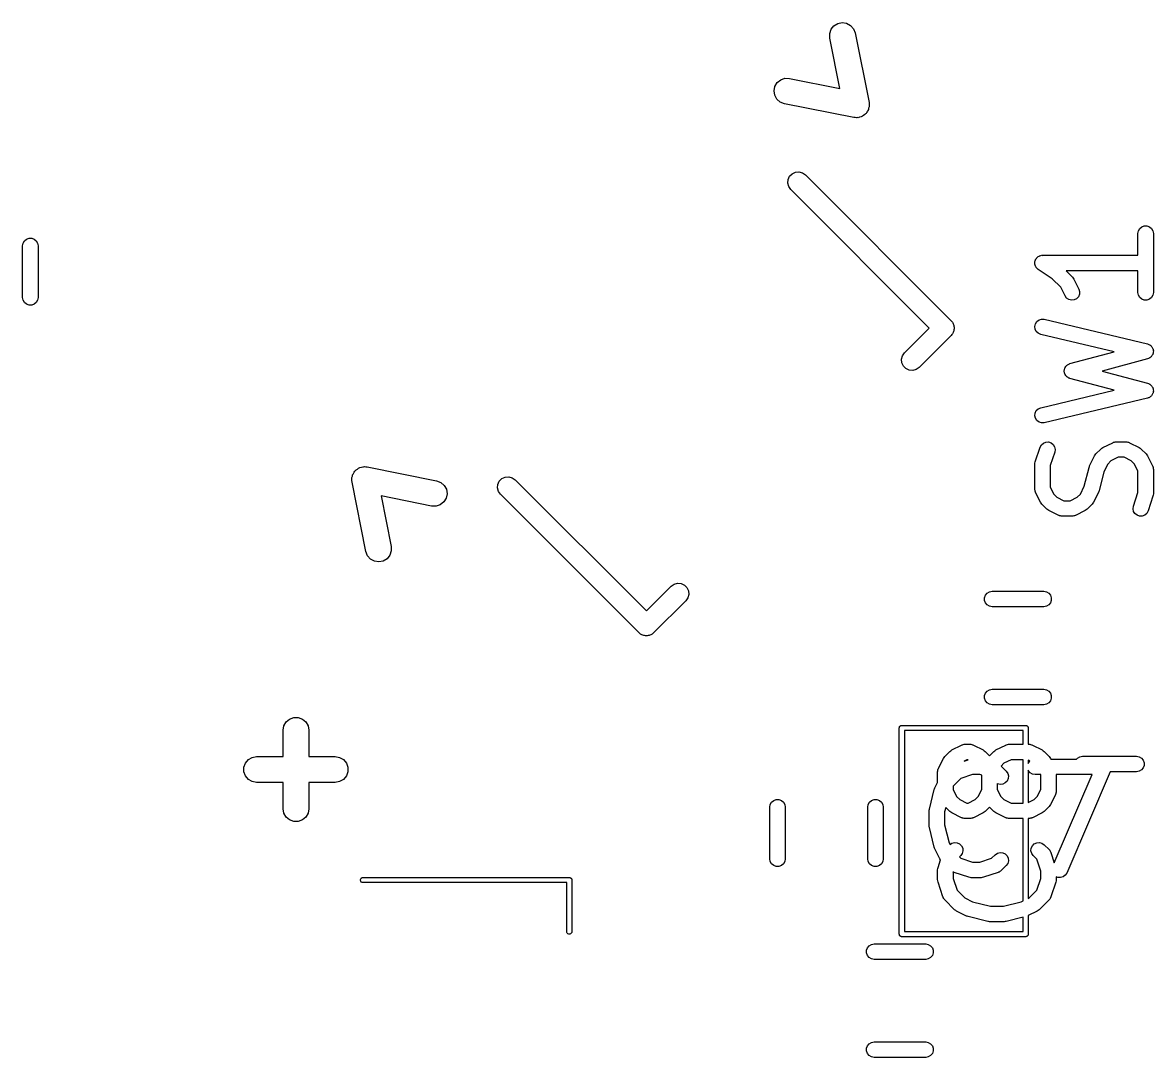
# Model space of a CAD drawing. Extents: x 74.6 to 132.8, y -113.1 to -87.3.
# Drawn here: x 87.1 to 98.06, y -100.22 to -90.19 of the extents above; entities that cross this region are included whole.
import ezdxf

# ---------------------------------------------------------------- set-up
doc = ezdxf.new("R2010")
doc.units = 0
doc.header["$MEASUREMENT"] = 0
doc.layers.add('BLACK', color=7, linetype='CONTINUOUS')

msp = doc.modelspace()

# ---------------------------------------------------------------- linework, layer by layer
at = {"layer": 'Black'}
for p, q in [((94.9392, -90.2501), (94.9664, -90.2163)), ((94.9664, -90.2163), (95.0035, -90.1937)), ((95.0035, -90.1937), (95.046, -90.1852)), ((95.046, -90.1852), (95.089, -90.1917)), ((95.089, -90.1917), (95.127, -90.2126)), ((95.127, -90.2126), (95.1557, -90.2452)), ((94.9253, -90.2913), (94.9392, -90.2501)), ((94.9263, -90.3347), (94.9253, -90.2913)), ((95.0242, -90.8242), (94.9263, -90.3347)), ((95.1557, -90.2452), (95.1715, -90.2856)), ((95.1715, -90.2856), (95.3062, -90.9591)), ((94.3937, -90.8035), (94.4163, -90.7664)), ((94.4163, -90.7664), (94.4501, -90.7392)), ((94.4501, -90.7392), (94.4913, -90.7253)), ((94.4913, -90.7253), (94.5347, -90.7263)), ((94.5347, -90.7263), (95.0242, -90.8242)), ((94.3852, -90.846), (94.3937, -90.8035)), ((94.3917, -90.889), (94.3852, -90.846)), ((94.4126, -90.927), (94.3917, -90.889)), ((94.4452, -90.9557), (94.4126, -90.927)), ((94.4856, -90.9715), (94.4452, -90.9557)), ((95.1591, -91.1062), (94.4856, -90.9715)), ((95.3062, -90.9591), (95.3065, -90.9728)), ((95.3065, -90.9728), (95.3086, -90.9864)), ((95.3086, -90.9864), (95.307, -90.9944)), ((95.307, -90.9944), (95.3072, -91.0025)), ((95.2155, -91.1027), (95.2025, -91.1072)), ((95.229, -91.1), (95.2155, -91.1027)), ((95.2359, -91.0958), (95.229, -91.1)), ((95.2436, -91.0932), (95.2359, -91.0958)), ((95.2543, -91.0846), (95.2436, -91.0932)), ((95.2661, -91.0775), (95.2543, -91.0846)), ((95.2712, -91.0712), (95.2661, -91.0775)), ((95.2775, -91.0661), (95.2712, -91.0712)), ((95.2846, -91.0543), (95.2775, -91.0661)), ((95.2932, -91.0436), (95.2846, -91.0543)), ((95.2958, -91.0359), (95.2932, -91.0436)), ((95.3, -91.029), (95.2958, -91.0359)), ((95.3027, -91.0155), (95.3, -91.029)), ((95.3072, -91.0025), (95.3027, -91.0155)), ((95.1728, -91.1065), (95.1591, -91.1062)), ((95.1864, -91.1086), (95.1728, -91.1065)), ((95.1944, -91.107), (95.1864, -91.1086)), ((95.2025, -91.1072), (95.1944, -91.107)), ((94.5363, -91.6759), (94.5609, -91.6513)), ((94.5609, -91.6513), (94.5924, -91.6366)), ((94.5924, -91.6366), (94.6269, -91.6336)), ((94.6269, -91.6336), (94.6605, -91.6426)), ((94.6605, -91.6426), (94.6889, -91.6625)), ((94.5186, -91.742), (94.5216, -91.7074)), ((94.5276, -91.7755), (94.5186, -91.742)), ((94.5216, -91.7074), (94.5363, -91.6759)), ((94.6889, -91.6625), (96.1032, -93.0767)), ((94.5475, -91.8039), (94.5276, -91.7755)), ((95.891, -93.1475), (94.5475, -91.8039)), ((97.9179, -92.205), (97.9309, -92.1825)), ((97.9309, -92.1825), (97.9509, -92.1657)), ((97.9509, -92.1657), (97.9754, -92.1568)), ((97.9754, -92.1568), (98.0014, -92.1568)), ((98.0014, -92.1568), (98.0259, -92.1657)), ((98.0259, -92.1657), (98.0458, -92.1825)), ((98.0458, -92.1825), (98.0589, -92.205)), ((87.1045, -92.3243), (87.1175, -92.3018)), ((87.1175, -92.3018), (87.1375, -92.285)), ((87.1375, -92.285), (87.162, -92.2761)), ((87.162, -92.2761), (87.188, -92.2761)), ((87.188, -92.2761), (87.2125, -92.285)), ((87.2125, -92.285), (87.2325, -92.3018)), ((87.2325, -92.3018), (87.2455, -92.3243)), ((97.9134, -92.2307), (97.9179, -92.205)), ((97.9134, -92.4414), (97.9134, -92.2307)), ((98.0589, -92.205), (98.0634, -92.2307)), ((98.0634, -92.2307), (98.0634, -92.8021)), ((87.1, -92.35), (87.1045, -92.3243)), ((87.1, -92.85), (87.1, -92.35)), ((87.2455, -92.3243), (87.25, -92.35)), ((87.25, -92.35), (87.25, -92.85)), ((96.9135, -92.5116), (96.9145, -92.5075)), ((96.9145, -92.5205), (96.9135, -92.5116)), ((96.9145, -92.5034), (96.9176, -92.4949)), ((96.9145, -92.5075), (96.9145, -92.5034)), ((96.9145, -92.5294), (96.9145, -92.5205)), ((96.9159, -92.5333), (96.9145, -92.5294)), ((96.9176, -92.4949), (96.9197, -92.4862)), ((96.9197, -92.4862), (96.922, -92.4828)), ((96.922, -92.4828), (96.9234, -92.4789)), ((96.9234, -92.4789), (96.9292, -92.472)), ((96.9292, -92.472), (96.9341, -92.4646)), ((96.9341, -92.4646), (96.9375, -92.4621)), ((96.9375, -92.4621), (96.9402, -92.4589)), ((96.9402, -92.4589), (96.9479, -92.4545)), ((96.9479, -92.4545), (96.9551, -92.4491)), ((96.9551, -92.4491), (96.9591, -92.448)), ((96.9591, -92.448), (96.9627, -92.4459)), ((96.9627, -92.4459), (96.9715, -92.4443)), ((96.9715, -92.4443), (96.9801, -92.4418)), ((96.9801, -92.4418), (96.9843, -92.4421)), ((96.9843, -92.4421), (96.9884, -92.4414)), ((96.9884, -92.4414), (97.9134, -92.4414)), ((96.9164, -92.5374), (96.9159, -92.5333)), ((96.9204, -92.5455), (96.9164, -92.5374)), ((96.9234, -92.5539), (96.9204, -92.5455)), ((96.9261, -92.5571), (96.9234, -92.5539)), ((96.9279, -92.5608), (96.9261, -92.5571)), ((96.9344, -92.567), (96.9279, -92.5608)), ((96.9402, -92.5738), (96.9344, -92.567)), ((96.9438, -92.5759), (96.9402, -92.5738)), ((96.9468, -92.5788), (96.9438, -92.5759)), ((97.0835, -92.6699), (96.9468, -92.5788)), ((97.9134, -92.5914), (97.2171, -92.5914)), ((97.2171, -92.5914), (97.2795, -92.6538)), ((97.9134, -92.8021), (97.9134, -92.5914)), ((97.1648, -92.7513), (97.0835, -92.6699)), ((97.2795, -92.6538), (97.2864, -92.6637)), ((97.2864, -92.6637), (97.2936, -92.6733)), ((97.2936, -92.6733), (97.3412, -92.7686)), ((87.1045, -92.8757), (87.1, -92.85)), ((87.25, -92.85), (87.2455, -92.8757)), ((97.207, -92.8356), (97.1648, -92.7513)), ((97.2225, -92.8566), (97.207, -92.8356)), ((97.2443, -92.8709), (97.2225, -92.8566)), ((97.3367, -92.8434), (97.3188, -92.8623)), ((97.347, -92.8195), (97.3367, -92.8434)), ((97.3412, -92.7686), (97.3486, -92.7935)), ((97.3486, -92.7935), (97.347, -92.8195)), ((97.9179, -92.8277), (97.9134, -92.8021)), ((97.9309, -92.8503), (97.9179, -92.8277)), ((97.9509, -92.867), (97.9309, -92.8503)), ((98.0458, -92.8503), (98.0259, -92.867)), ((98.0589, -92.8277), (98.0458, -92.8503)), ((98.0634, -92.8021), (98.0589, -92.8277)), ((87.1175, -92.8982), (87.1045, -92.8757)), ((87.1375, -92.915), (87.1175, -92.8982)), ((87.162, -92.9239), (87.1375, -92.915)), ((87.188, -92.9239), (87.162, -92.9239)), ((87.2125, -92.915), (87.188, -92.9239)), ((87.2325, -92.8982), (87.2125, -92.915)), ((87.2455, -92.8757), (87.2325, -92.8982)), ((97.2696, -92.877), (97.2443, -92.8709)), ((97.2955, -92.874), (97.2696, -92.877)), ((97.3188, -92.8623), (97.2955, -92.874)), ((97.9754, -92.876), (97.9509, -92.867)), ((98.0014, -92.876), (97.9754, -92.876)), ((98.0259, -92.867), (98.0014, -92.876)), ((96.1032, -93.0767), (96.1082, -93.0839)), ((96.9339, -93.0839), (96.9548, -93.0684)), ((96.9548, -93.0684), (96.9797, -93.0609)), ((96.9797, -93.0609), (97.0058, -93.0625)), ((97.0058, -93.0625), (98.0058, -93.3006)), ((95.6506, -93.3879), (95.891, -93.1475)), ((96.1082, -93.0839), (96.1144, -93.0901)), ((96.1144, -93.0901), (96.1181, -93.098)), ((96.1181, -93.098), (96.1231, -93.1052)), ((96.1231, -93.1052), (96.1253, -93.1136)), ((96.1253, -93.1813), (96.1231, -93.1897)), ((96.1253, -93.1136), (96.129, -93.1216)), ((96.129, -93.1733), (96.1253, -93.1813)), ((96.129, -93.1216), (96.1298, -93.1303)), ((96.1298, -93.1646), (96.129, -93.1733)), ((96.1298, -93.1303), (96.1321, -93.1387)), ((96.1321, -93.1562), (96.1298, -93.1646)), ((96.1321, -93.1387), (96.1313, -93.1475)), ((96.1313, -93.1475), (96.1321, -93.1562)), ((96.9135, -93.131), (96.9195, -93.1056)), ((96.9165, -93.1569), (96.9135, -93.131)), ((96.9282, -93.1802), (96.9165, -93.1569)), ((96.9195, -93.1056), (96.9339, -93.0839)), ((96.9471, -93.198), (96.9282, -93.1802)), ((96.1032, -93.2182), (95.792, -93.5293)), ((96.1082, -93.211), (96.1032, -93.2182)), ((96.1144, -93.2048), (96.1082, -93.211)), ((96.1181, -93.1969), (96.1144, -93.2048)), ((96.1231, -93.1897), (96.1181, -93.1969)), ((96.971, -93.2084), (96.9471, -93.198)), ((97.6819, -93.3776), (96.971, -93.2084)), ((95.6307, -93.4163), (95.6506, -93.3879)), ((97.2548, -93.4915), (97.6819, -93.3776)), ((98.0058, -93.3006), (98.0128, -93.3036)), ((98.0128, -93.3036), (98.0202, -93.3056)), ((98.0202, -93.3056), (98.0246, -93.3087)), ((98.0246, -93.3087), (98.0297, -93.3109)), ((98.0297, -93.3109), (98.0352, -93.3162)), ((98.0352, -93.3162), (98.0415, -93.3206)), ((98.0415, -93.3206), (98.0446, -93.325)), ((98.0446, -93.325), (98.0486, -93.3288)), ((98.0486, -93.3288), (98.052, -93.3356)), ((98.052, -93.3356), (98.0564, -93.3419)), ((98.0572, -93.4033), (98.053, -93.4097)), ((98.0564, -93.3419), (98.0578, -93.3472)), ((98.0585, -93.398), (98.0572, -93.4033)), ((98.0578, -93.3472), (98.0603, -93.3521)), ((98.0608, -93.393), (98.0585, -93.398)), ((98.0603, -93.3521), (98.0611, -93.3597)), ((98.0615, -93.3854), (98.0608, -93.393)), ((98.0611, -93.3597), (98.0631, -93.3671)), ((98.0632, -93.378), (98.0615, -93.3854)), ((98.0631, -93.3671), (98.0626, -93.3725)), ((98.0626, -93.3725), (98.0632, -93.378)), ((95.6217, -93.4499), (95.6307, -93.4163)), ((95.6247, -93.4845), (95.6217, -93.4499)), ((95.6394, -93.5159), (95.6247, -93.4845)), ((95.664, -93.5405), (95.6394, -93.5159)), ((97.2127, -93.5209), (97.2173, -93.5163)), ((97.2173, -93.5163), (97.221, -93.511)), ((97.221, -93.511), (97.2264, -93.5072)), ((97.2264, -93.5072), (97.2311, -93.5025)), ((97.2311, -93.5025), (97.237, -93.4998)), ((97.237, -93.4998), (97.2423, -93.4961)), ((97.2423, -93.4961), (97.2487, -93.4943)), ((97.2487, -93.4943), (97.2548, -93.4915)), ((98.0077, -93.446), (97.5652, -93.564)), ((98.0146, -93.4428), (98.0077, -93.446)), ((98.022, -93.4406), (98.0146, -93.4428)), ((98.0264, -93.4373), (98.022, -93.4406)), ((98.0313, -93.435), (98.0264, -93.4373)), ((98.0367, -93.4296), (98.0313, -93.435)), ((98.0429, -93.425), (98.0367, -93.4296)), ((98.0459, -93.4205), (98.0429, -93.425)), ((98.0498, -93.4166), (98.0459, -93.4205)), ((98.053, -93.4097), (98.0498, -93.4166)), ((95.6954, -93.5552), (95.664, -93.5405)), ((95.73, -93.5582), (95.6954, -93.5552)), ((95.7636, -93.5492), (95.73, -93.5582)), ((95.792, -93.5293), (95.7636, -93.5492)), ((97.1994, -93.5576), (97.2011, -93.5511)), ((97.1999, -93.564), (97.1994, -93.5576)), ((97.1994, -93.5704), (97.1999, -93.564)), ((97.2011, -93.5769), (97.1994, -93.5704)), ((97.2011, -93.5511), (97.2017, -93.5445)), ((97.2017, -93.5835), (97.2011, -93.5769)), ((97.2017, -93.5445), (97.2044, -93.5386)), ((97.2044, -93.5894), (97.2017, -93.5835)), ((97.2044, -93.5386), (97.2061, -93.5324)), ((97.2061, -93.5956), (97.2044, -93.5894)), ((97.2061, -93.5324), (97.2099, -93.5269)), ((97.2099, -93.6011), (97.2061, -93.5956)), ((97.2099, -93.5269), (97.2127, -93.5209)), ((97.2127, -93.6071), (97.2099, -93.6011)), ((97.2173, -93.6117), (97.2127, -93.6071)), ((97.221, -93.617), (97.2173, -93.6117)), ((97.2264, -93.6208), (97.221, -93.617)), ((97.2311, -93.6255), (97.2264, -93.6208)), ((97.237, -93.6282), (97.2311, -93.6255)), ((97.5652, -93.564), (98.0077, -93.682)), ((97.2423, -93.6319), (97.237, -93.6282)), ((97.2487, -93.6337), (97.2423, -93.6319)), ((97.2548, -93.6365), (97.2487, -93.6337)), ((97.6819, -93.7504), (97.2548, -93.6365)), ((98.0077, -93.682), (98.0146, -93.6852)), ((98.0146, -93.6852), (98.022, -93.6874)), ((98.022, -93.6874), (98.0264, -93.6907)), ((98.0264, -93.6907), (98.0313, -93.693)), ((98.0313, -93.693), (98.0367, -93.6984)), ((98.0367, -93.6984), (98.0429, -93.703)), ((98.0429, -93.703), (98.0459, -93.7075)), ((98.0459, -93.7075), (98.0498, -93.7114)), ((98.0498, -93.7114), (98.053, -93.7183)), ((98.053, -93.7183), (98.0572, -93.7247)), ((98.0572, -93.7247), (98.0585, -93.73)), ((98.0585, -93.73), (98.0608, -93.735)), ((98.0608, -93.735), (98.0615, -93.7426)), ((96.971, -93.9196), (97.6819, -93.7504)), ((98.0058, -93.8274), (97.0058, -94.0655)), ((98.0128, -93.8244), (98.0058, -93.8274)), ((98.0202, -93.8224), (98.0128, -93.8244)), ((98.0246, -93.8193), (98.0202, -93.8224)), ((98.0297, -93.8171), (98.0246, -93.8193)), ((98.0352, -93.8118), (98.0297, -93.8171)), ((98.0415, -93.8074), (98.0352, -93.8118)), ((98.0446, -93.803), (98.0415, -93.8074)), ((98.0486, -93.7992), (98.0446, -93.803)), ((98.052, -93.7924), (98.0486, -93.7992)), ((98.0564, -93.7861), (98.052, -93.7924)), ((98.0578, -93.7808), (98.0564, -93.7861)), ((98.0603, -93.7759), (98.0578, -93.7808)), ((98.0611, -93.7683), (98.0603, -93.7759)), ((98.0631, -93.7609), (98.0611, -93.7683)), ((98.0615, -93.7426), (98.0632, -93.75)), ((98.0632, -93.75), (98.0626, -93.7555)), ((98.0626, -93.7555), (98.0631, -93.7609)), ((96.9165, -93.9711), (96.9282, -93.9478)), ((96.9282, -93.9478), (96.9471, -93.93)), ((96.9471, -93.93), (96.971, -93.9196)), ((96.9135, -93.997), (96.9165, -93.9711)), ((96.9195, -94.0223), (96.9135, -93.997)), ((96.9339, -94.0441), (96.9195, -94.0223)), ((96.9548, -94.0596), (96.9339, -94.0441)), ((96.9797, -94.0671), (96.9548, -94.0596)), ((97.0058, -94.0655), (96.9797, -94.0671)), ((96.9648, -94.3022), (96.9773, -94.2793)), ((96.9773, -94.2793), (96.9967, -94.262)), ((96.9967, -94.262), (97.021, -94.2524)), ((97.021, -94.2524), (97.047, -94.2517)), ((97.047, -94.2517), (97.0717, -94.26)), ((97.0717, -94.26), (97.0921, -94.2761)), ((97.0921, -94.2761), (97.1058, -94.2983)), ((97.5739, -94.3064), (97.6691, -94.2588)), ((97.6691, -94.2588), (97.6733, -94.2576)), ((97.6733, -94.2576), (97.677, -94.2554)), ((97.677, -94.2554), (97.6857, -94.2539)), ((97.6857, -94.2539), (97.6941, -94.2514)), ((97.6941, -94.2514), (97.6984, -94.2517)), ((97.6984, -94.2517), (97.7027, -94.2509)), ((97.7027, -94.2509), (97.7979, -94.2509)), ((97.7979, -94.2509), (97.8022, -94.2517)), ((97.8022, -94.2517), (97.8065, -94.2514)), ((97.8065, -94.2514), (97.8149, -94.2539)), ((97.8149, -94.2539), (97.8236, -94.2554)), ((97.8236, -94.2554), (97.8273, -94.2576)), ((97.8273, -94.2576), (97.8314, -94.2588)), ((97.8314, -94.2588), (97.9267, -94.3064)), ((96.9172, -94.445), (96.9648, -94.3022)), ((97.1072, -94.3496), (97.0634, -94.4809)), ((97.1058, -94.2983), (97.111, -94.3239)), ((97.111, -94.3239), (97.1072, -94.3496)), ((97.4451, -94.4828), (97.4927, -94.3876)), ((97.4927, -94.3876), (97.4999, -94.3779)), ((97.4999, -94.3779), (97.5068, -94.3681)), ((97.5068, -94.3681), (97.5544, -94.3205)), ((97.5544, -94.3205), (97.5642, -94.3136)), ((97.5642, -94.3136), (97.5739, -94.3064)), ((97.9267, -94.3064), (97.9363, -94.3136)), ((97.9363, -94.3136), (97.9462, -94.3205)), ((97.9462, -94.3205), (97.9938, -94.3681)), ((97.9938, -94.3681), (98.0007, -94.3779)), ((98.0007, -94.3779), (98.0078, -94.3876)), ((98.0078, -94.3876), (98.0555, -94.4828)), ((90.3564, -94.5068), (90.3641, -94.5042)), ((90.3641, -94.5042), (90.371, -94.5)), ((90.371, -94.5), (90.3845, -94.4973)), ((90.3845, -94.4973), (90.3975, -94.4928)), ((90.3975, -94.4928), (90.4056, -94.493)), ((90.4056, -94.493), (90.4136, -94.4914)), ((90.4136, -94.4914), (90.4272, -94.4935)), ((90.4272, -94.4935), (90.4409, -94.4938)), ((90.4409, -94.4938), (91.1144, -94.6285)), ((96.9134, -94.4688), (96.9155, -94.4569)), ((96.9134, -94.7069), (96.9134, -94.4688)), ((96.9155, -94.4569), (96.9172, -94.445)), ((97.0634, -94.4809), (97.0634, -94.6892)), ((97.3938, -94.6807), (97.4394, -94.4982)), ((97.4394, -94.4982), (97.4428, -94.4907)), ((97.4428, -94.4907), (97.4451, -94.4828)), ((97.6214, -94.4656), (97.583, -94.5426)), ((97.6519, -94.4352), (97.6214, -94.4656)), ((97.7204, -94.4009), (97.6519, -94.4352)), ((97.7802, -94.4009), (97.7204, -94.4009)), ((97.8487, -94.4352), (97.7802, -94.4009)), ((97.8791, -94.4656), (97.8487, -94.4352)), ((97.9134, -94.5341), (97.8791, -94.4656)), ((98.0555, -94.4828), (98.0567, -94.487)), ((98.0567, -94.487), (98.0589, -94.4907)), ((98.0589, -94.4907), (98.0604, -94.4994)), ((98.0604, -94.4994), (98.0629, -94.5078)), ((90.2914, -94.6136), (90.293, -94.6056)), ((90.2935, -94.6272), (90.2914, -94.6136)), ((90.2928, -94.5975), (90.2973, -94.5845)), ((90.293, -94.6056), (90.2928, -94.5975)), ((90.2973, -94.5845), (90.3, -94.571)), ((90.3, -94.571), (90.3042, -94.5641)), ((90.3042, -94.5641), (90.3068, -94.5564)), ((90.3068, -94.5564), (90.3154, -94.5457)), ((90.3154, -94.5457), (90.3225, -94.5339)), ((90.3225, -94.5339), (90.3288, -94.5288)), ((90.3288, -94.5288), (90.3339, -94.5225)), ((90.3339, -94.5225), (90.3457, -94.5154)), ((90.3457, -94.5154), (90.3564, -94.5068)), ((91.722, -94.6316), (91.7466, -94.607)), ((91.7466, -94.607), (91.7781, -94.5924)), ((91.7781, -94.5924), (91.8127, -94.5893)), ((91.8127, -94.5893), (91.8462, -94.5983)), ((91.8462, -94.5983), (91.8747, -94.6182)), ((97.583, -94.5426), (97.5373, -94.725)), ((97.9134, -94.7423), (97.9134, -94.5341)), ((98.0629, -94.5078), (98.0626, -94.5121)), ((98.0626, -94.5121), (98.0634, -94.5164)), ((98.0634, -94.5164), (98.0634, -94.7545)), ((90.2938, -94.6409), (90.2935, -94.6272)), ((90.4285, -95.3144), (90.2938, -94.6409)), ((91.1144, -94.6285), (91.1548, -94.6443)), ((91.1548, -94.6443), (91.1874, -94.673)), ((91.1874, -94.673), (91.2083, -94.711)), ((91.2083, -94.711), (91.2148, -94.754)), ((91.7043, -94.6977), (91.7074, -94.6631)), ((91.7133, -94.7312), (91.7043, -94.6977)), ((91.7074, -94.6631), (91.722, -94.6316)), ((91.8747, -94.6182), (93.1475, -95.891)), ((96.9141, -94.7111), (96.9134, -94.7069)), ((96.9139, -94.7154), (96.9141, -94.7111)), ((96.9164, -94.7239), (96.9139, -94.7154)), ((97.0634, -94.6892), (97.0976, -94.7577)), ((97.3553, -94.7577), (97.3938, -94.6807)), ((91.0653, -94.8737), (90.5758, -94.7758)), ((90.5758, -94.7758), (90.6737, -95.2653)), ((91.2063, -94.7965), (91.1837, -94.8336)), ((91.2148, -94.754), (91.2063, -94.7965)), ((91.7332, -94.7597), (91.7133, -94.7312)), ((93.0767, -96.1032), (91.7332, -94.7597)), ((96.9179, -94.7325), (96.9164, -94.7239)), ((96.9201, -94.7363), (96.9179, -94.7325)), ((96.9213, -94.7404), (96.9201, -94.7363)), ((96.9689, -94.8356), (96.9213, -94.7404)), ((97.0976, -94.7577), (97.128, -94.7881)), ((97.128, -94.7881), (97.1966, -94.8223)), ((97.1966, -94.8223), (97.2564, -94.8223)), ((97.2564, -94.8223), (97.3249, -94.7881)), ((97.3249, -94.7881), (97.3553, -94.7577)), ((97.5317, -94.7404), (97.484, -94.8356)), ((97.534, -94.7325), (97.5317, -94.7404)), ((97.5373, -94.725), (97.534, -94.7325)), ((97.8696, -94.8736), (97.9134, -94.7423)), ((98.0595, -94.7782), (98.0119, -94.921)), ((98.0613, -94.7663), (98.0595, -94.7782)), ((98.0634, -94.7545), (98.0613, -94.7663)), ((91.1087, -94.8747), (91.0653, -94.8737)), ((91.1499, -94.8608), (91.1087, -94.8747)), ((91.1837, -94.8336), (91.1499, -94.8608)), ((96.9761, -94.8453), (96.9689, -94.8356)), ((96.983, -94.8551), (96.9761, -94.8453)), ((97.0306, -94.9027), (96.983, -94.8551)), ((97.0404, -94.9096), (97.0306, -94.9027)), ((97.0501, -94.9168), (97.0404, -94.9096)), ((97.1453, -94.9644), (97.0501, -94.9168)), ((97.4029, -94.9168), (97.3076, -94.9644)), ((97.4125, -94.9096), (97.4029, -94.9168)), ((97.4224, -94.9027), (97.4125, -94.9096)), ((97.47, -94.8551), (97.4224, -94.9027)), ((97.4769, -94.8453), (97.47, -94.8551)), ((97.484, -94.8356), (97.4769, -94.8453)), ((97.8658, -94.8994), (97.8696, -94.8736)), ((97.871, -94.9249), (97.8658, -94.8994)), ((97.8846, -94.9471), (97.871, -94.9249)), ((98.0119, -94.921), (97.9995, -94.944)), ((97.1495, -94.9656), (97.1453, -94.9644)), ((97.1532, -94.9678), (97.1495, -94.9656)), ((97.1619, -94.9693), (97.1532, -94.9678)), ((97.1703, -94.9718), (97.1619, -94.9693)), ((97.1746, -94.9716), (97.1703, -94.9718)), ((97.1789, -94.9723), (97.1746, -94.9716)), ((97.2741, -94.9723), (97.1789, -94.9723)), ((97.2784, -94.9716), (97.2741, -94.9723)), ((97.2827, -94.9718), (97.2784, -94.9716)), ((97.2911, -94.9693), (97.2827, -94.9718)), ((97.2997, -94.9678), (97.2911, -94.9693)), ((97.3035, -94.9656), (97.2997, -94.9678)), ((97.3076, -94.9644), (97.3035, -94.9656)), ((97.905, -94.9633), (97.8846, -94.9471)), ((97.9298, -94.9715), (97.905, -94.9633)), ((97.9558, -94.9708), (97.9298, -94.9715)), ((97.98, -94.9612), (97.9558, -94.9708)), ((97.9995, -94.944), (97.98, -94.9612)), ((90.6737, -95.2653), (90.6747, -95.3087)), ((90.4443, -95.3548), (90.4285, -95.3144)), ((90.473, -95.3874), (90.4443, -95.3548)), ((90.6608, -95.3499), (90.6336, -95.3837)), ((90.6747, -95.3087), (90.6608, -95.3499)), ((90.511, -95.4083), (90.473, -95.3874)), ((90.554, -95.4148), (90.511, -95.4083)), ((90.5965, -95.4063), (90.554, -95.4148)), ((90.6336, -95.3837), (90.5965, -95.4063)), ((93.1475, -95.891), (93.3879, -95.6506)), ((93.3879, -95.6506), (93.4163, -95.6307)), ((93.4163, -95.6307), (93.4499, -95.6217)), ((93.4499, -95.6217), (93.4845, -95.6247)), ((93.4845, -95.6247), (93.5159, -95.6394)), ((93.5159, -95.6394), (93.5405, -95.664)), ((93.5405, -95.664), (93.5552, -95.6954)), ((93.5552, -95.6954), (93.5582, -95.73)), ((96.4518, -95.7175), (96.4743, -95.7045)), ((96.4743, -95.7045), (96.5, -95.7)), ((96.5, -95.7), (97, -95.7)), ((97, -95.7), (97.0257, -95.7045)), ((97.0257, -95.7045), (97.0482, -95.7175)), ((93.5293, -95.792), (93.2182, -96.1032)), ((93.5492, -95.7636), (93.5293, -95.792)), ((93.5582, -95.73), (93.5492, -95.7636)), ((96.4261, -95.762), (96.435, -95.7375)), ((96.4261, -95.788), (96.4261, -95.762)), ((96.435, -95.8125), (96.4261, -95.788)), ((96.435, -95.7375), (96.4518, -95.7175)), ((96.4518, -95.8325), (96.435, -95.8125)), ((97.0482, -95.7175), (97.065, -95.7375)), ((97.065, -95.8125), (97.0482, -95.8325)), ((97.065, -95.7375), (97.0739, -95.762)), ((97.0739, -95.788), (97.065, -95.8125)), ((97.0739, -95.762), (97.0739, -95.788)), ((96.4743, -95.8455), (96.4518, -95.8325)), ((96.5, -95.85), (96.4743, -95.8455)), ((97, -95.85), (96.5, -95.85)), ((97.0257, -95.8455), (97, -95.85)), ((97.0482, -95.8325), (97.0257, -95.8455)), ((93.0839, -96.1082), (93.0767, -96.1032)), ((93.0901, -96.1144), (93.0839, -96.1082)), ((93.098, -96.1181), (93.0901, -96.1144)), ((93.1052, -96.1231), (93.098, -96.1181)), ((93.1136, -96.1253), (93.1052, -96.1231)), ((93.1216, -96.129), (93.1136, -96.1253)), ((93.1303, -96.1298), (93.1216, -96.129)), ((93.1387, -96.1321), (93.1303, -96.1298)), ((93.1475, -96.1313), (93.1387, -96.1321)), ((93.1562, -96.1321), (93.1475, -96.1313)), ((93.1646, -96.1298), (93.1562, -96.1321)), ((93.1733, -96.129), (93.1646, -96.1298)), ((93.1813, -96.1253), (93.1733, -96.129)), ((93.1897, -96.1231), (93.1813, -96.1253)), ((93.1969, -96.1181), (93.1897, -96.1231)), ((93.2048, -96.1144), (93.1969, -96.1181)), ((93.211, -96.1082), (93.2048, -96.1144)), ((93.2182, -96.1032), (93.211, -96.1082)), ((96.4261, -96.712), (96.435, -96.6875)), ((96.435, -96.6875), (96.4518, -96.6675)), ((96.4518, -96.6675), (96.4743, -96.6545)), ((96.4743, -96.6545), (96.5, -96.65)), ((96.5, -96.65), (97, -96.65)), ((97, -96.65), (97.0257, -96.6545)), ((97.0257, -96.6545), (97.0482, -96.6675)), ((97.0482, -96.6675), (97.065, -96.6875)), ((97.065, -96.6875), (97.0739, -96.712)), ((96.4261, -96.738), (96.4261, -96.712)), ((96.435, -96.7625), (96.4261, -96.738)), ((96.4518, -96.7825), (96.435, -96.7625)), ((96.4743, -96.7955), (96.4518, -96.7825)), ((96.5, -96.8), (96.4743, -96.7955)), ((97, -96.8), (96.5, -96.8)), ((97.0257, -96.7955), (97, -96.8)), ((97.0482, -96.7825), (97.0257, -96.7955)), ((97.065, -96.7625), (97.0482, -96.7825)), ((97.0739, -96.738), (97.065, -96.7625)), ((97.0739, -96.712), (97.0739, -96.738)), ((89.625, -97.0476), (89.6325, -97.0049)), ((89.6325, -97.0049), (89.6542, -96.9673)), ((89.6542, -96.9673), (89.6875, -96.9394)), ((89.6875, -96.9394), (89.7283, -96.9245)), ((89.7283, -96.9245), (89.7717, -96.9245)), ((89.7717, -96.9245), (89.8125, -96.9394)), ((89.8125, -96.9394), (89.8458, -96.9673)), ((89.8458, -96.9673), (89.8675, -97.0049)), ((89.8675, -97.0049), (89.875, -97.0476)), ((95.6, -97.025), (95.6004, -97.0228)), ((95.6, -99.025), (95.6, -97.025)), ((95.6004, -97.0207), (95.6011, -97.0186)), ((95.6004, -97.0228), (95.6004, -97.0207)), ((95.6011, -97.0186), (95.6015, -97.0164)), ((95.6015, -97.0164), (95.6026, -97.0146)), ((95.6026, -97.0146), (95.6033, -97.0125)), ((95.6033, -97.0125), (95.6048, -97.0108)), ((95.6048, -97.0108), (95.6058, -97.0089)), ((95.6058, -97.0089), (95.6075, -97.0075)), ((95.6075, -97.0075), (95.6089, -97.0058)), ((95.6089, -97.0058), (95.6108, -97.0048)), ((95.6108, -97.0048), (95.6125, -97.0033)), ((95.6125, -97.0033), (95.6146, -97.0026)), ((95.6146, -97.0026), (95.6164, -97.0015)), ((95.6164, -97.0015), (95.6186, -97.0011)), ((95.6186, -97.0011), (95.6207, -97.0004)), ((95.6207, -97.0004), (95.6228, -97.0004)), ((95.6228, -97.0004), (95.625, -97)), ((95.625, -97), (96.825, -97)), ((96.825, -97), (96.8272, -97.0004)), ((96.8272, -97.0004), (96.8293, -97.0004)), ((96.8293, -97.0004), (96.8314, -97.0011)), ((96.8314, -97.0011), (96.8336, -97.0015)), ((96.8336, -97.0015), (96.8354, -97.0026)), ((96.8354, -97.0026), (96.8375, -97.0033)), ((96.8375, -97.0033), (96.8392, -97.0048)), ((96.8392, -97.0048), (96.8411, -97.0058)), ((96.8411, -97.0058), (96.8425, -97.0075)), ((96.8425, -97.0075), (96.8442, -97.0089)), ((96.8442, -97.0089), (96.8452, -97.0108)), ((96.8452, -97.0108), (96.8467, -97.0125)), ((96.8467, -97.0125), (96.8474, -97.0146)), ((96.8474, -97.0146), (96.8485, -97.0164)), ((96.8485, -97.0164), (96.8489, -97.0186)), ((96.8489, -97.0186), (96.8496, -97.0207)), ((96.8496, -97.0207), (96.8496, -97.0228)), ((96.8496, -97.0228), (96.85, -97.025)), ((96.85, -97.025), (96.85, -97.1833)), ((89.625, -97.3036), (89.625, -97.0476)), ((89.875, -97.0476), (89.875, -97.3036)), ((95.65, -97.05), (95.65, -99)), ((96.8, -97.05), (95.65, -97.05)), ((96.8, -97.1833), (96.8, -97.05)), ((96.0988, -97.246), (96.1085, -97.2388)), ((96.1085, -97.2388), (96.2037, -97.1912)), ((96.2037, -97.1912), (96.2079, -97.19)), ((96.2079, -97.19), (96.2116, -97.1878)), ((96.2116, -97.1878), (96.2203, -97.1863)), ((96.2203, -97.1863), (96.2287, -97.1838)), ((96.2287, -97.1838), (96.233, -97.184)), ((96.233, -97.184), (96.2373, -97.1833)), ((96.2373, -97.1833), (96.2849, -97.1833)), ((96.2849, -97.1833), (96.2891, -97.184)), ((96.2891, -97.184), (96.2934, -97.1838)), ((96.2934, -97.1838), (96.3019, -97.1863)), ((96.3019, -97.1863), (96.3105, -97.1878)), ((96.3105, -97.1878), (96.3143, -97.19)), ((96.3143, -97.19), (96.3184, -97.1912)), ((96.3184, -97.1912), (96.4137, -97.2388)), ((96.4137, -97.2388), (96.4233, -97.246)), ((96.5274, -97.246), (96.537, -97.2388)), ((96.537, -97.2388), (96.6323, -97.1912)), ((96.6323, -97.1912), (96.6364, -97.19)), ((96.6364, -97.19), (96.6402, -97.1878)), ((96.6402, -97.1878), (96.6488, -97.1863)), ((96.6488, -97.1863), (96.6573, -97.1838)), ((96.6573, -97.1838), (96.6616, -97.184)), ((96.6616, -97.184), (96.6658, -97.1833)), ((96.6658, -97.1833), (96.8, -97.1833)), ((96.85, -97.1833), (96.8563, -97.1833)), ((96.8563, -97.1833), (96.8606, -97.184)), ((96.8606, -97.184), (96.8649, -97.1838)), ((96.8649, -97.1838), (96.8733, -97.1863)), ((96.8733, -97.1863), (96.882, -97.1878)), ((96.882, -97.1878), (96.8857, -97.19)), ((96.8857, -97.19), (96.8898, -97.1912)), ((96.8898, -97.1912), (96.9851, -97.2388)), ((96.9851, -97.2388), (96.9947, -97.246)), ((89.2608, -97.3661), (89.2887, -97.3328)), ((89.2887, -97.3328), (89.3263, -97.3111)), ((89.3263, -97.3111), (89.369, -97.3036)), ((89.369, -97.3036), (89.625, -97.3036)), ((89.875, -97.3036), (90.131, -97.3036)), ((90.131, -97.3036), (90.1737, -97.3111)), ((90.1737, -97.3111), (90.2113, -97.3328)), ((90.2113, -97.3328), (90.2392, -97.3661)), ((95.9797, -97.4152), (96.0273, -97.32)), ((96.0273, -97.32), (96.0345, -97.3103)), ((96.0345, -97.3103), (96.0414, -97.3005)), ((96.0414, -97.3005), (96.089, -97.2529)), ((96.089, -97.2529), (96.0988, -97.246)), ((96.255, -97.3333), (96.2294, -97.3461)), ((96.2294, -97.3461), (96.2674, -97.3334)), ((96.2672, -97.3333), (96.255, -97.3333)), ((96.2674, -97.3334), (96.2672, -97.3333)), ((96.4233, -97.246), (96.4331, -97.2529)), ((96.4331, -97.2529), (96.4754, -97.2951)), ((96.4754, -97.2951), (96.5176, -97.2529)), ((96.5176, -97.2529), (96.5274, -97.246)), ((96.6835, -97.3333), (96.615, -97.3675)), ((96.8, -97.3333), (96.6835, -97.3333)), ((96.8, -97.7547), (96.8, -97.3333)), ((96.8665, -97.3472), (96.85, -97.339)), ((96.85, -97.339), (96.85, -97.3696)), ((96.8517, -97.3649), (96.8665, -97.3472)), ((96.9947, -97.246), (97.0046, -97.2529)), ((97.0046, -97.2529), (97.0522, -97.3005)), ((97.0522, -97.3005), (97.0591, -97.3103)), ((97.0591, -97.3103), (97.0662, -97.32)), ((97.0662, -97.32), (97.0699, -97.3274)), ((97.0699, -97.3274), (97.3185, -97.3274)), ((97.3185, -97.3274), (97.3268, -97.3175)), ((97.3268, -97.3175), (97.3493, -97.3045)), ((97.3493, -97.3045), (97.375, -97.3)), ((97.375, -97.3), (97.9, -97.3)), ((97.9, -97.3), (97.9257, -97.3045)), ((97.9257, -97.3045), (97.9482, -97.3175)), ((97.9482, -97.3175), (97.965, -97.3375)), ((97.965, -97.3375), (97.9739, -97.362)), ((89.2459, -97.4069), (89.2608, -97.3661)), ((89.2459, -97.4503), (89.2459, -97.4069)), ((89.2608, -97.4911), (89.2459, -97.4503)), ((90.2392, -97.3661), (90.2541, -97.4069)), ((90.2541, -97.4503), (90.2392, -97.4911)), ((90.2541, -97.4069), (90.2541, -97.4503)), ((95.9718, -97.4488), (95.9725, -97.4445)), ((95.9718, -97.553), (95.9718, -97.4488)), ((95.9723, -97.4402), (95.9748, -97.4318)), ((95.9725, -97.4445), (95.9723, -97.4402)), ((95.9748, -97.4318), (95.9763, -97.4231)), ((95.9763, -97.4231), (95.9785, -97.4194)), ((95.9785, -97.4194), (95.9797, -97.4152)), ((96.615, -97.3675), (96.5869, -97.3957)), ((96.5869, -97.3957), (96.5887, -97.397)), ((96.5887, -97.397), (96.6364, -97.4446)), ((96.6364, -97.4446), (96.6513, -97.4659)), ((96.85, -97.3696), (96.8517, -97.3649)), ((96.8517, -97.4399), (96.85, -97.4352)), ((96.85, -97.4352), (96.85, -97.749)), ((96.8685, -97.4598), (96.8517, -97.4399)), ((96.891, -97.4729), (96.8685, -97.4598)), ((97.6445, -97.45), (97.2237, -98.4319)), ((97.9, -97.45), (97.6445, -97.45)), ((97.9257, -97.4455), (97.9, -97.45)), ((97.9482, -97.4325), (97.9257, -97.4455)), ((97.965, -97.4125), (97.9482, -97.4325)), ((97.9739, -97.388), (97.965, -97.4125)), ((97.9739, -97.362), (97.9739, -97.388)), ((89.2887, -97.5243), (89.2608, -97.4911)), ((89.3263, -97.546), (89.2887, -97.5243)), ((89.369, -97.5536), (89.3263, -97.546)), ((89.625, -97.5536), (89.369, -97.5536)), ((89.625, -97.8095), (89.625, -97.5536)), ((90.131, -97.5536), (89.875, -97.5536)), ((89.875, -97.5536), (89.875, -97.8095)), ((90.1737, -97.546), (90.131, -97.5536)), ((90.2113, -97.5243), (90.1737, -97.546)), ((90.2392, -97.4911), (90.2113, -97.5243)), ((95.9448, -97.6069), (95.9718, -97.553)), ((96.1953, -97.5156), (96.1218, -97.589)), ((96.3098, -97.4774), (96.1953, -97.5156)), ((96.3807, -97.4774), (96.3098, -97.4774)), ((96.4004, -97.4839), (96.3807, -97.4774)), ((96.4004, -97.6215), (96.4004, -97.4839)), ((96.5516, -97.5656), (96.5504, -97.5647)), ((96.5504, -97.5647), (96.5504, -97.6215)), ((96.5768, -97.5723), (96.5516, -97.5656)), ((96.6027, -97.5701), (96.5768, -97.5723)), ((96.6264, -97.5591), (96.6027, -97.5701)), ((96.6448, -97.5406), (96.6264, -97.5591)), ((96.6558, -97.517), (96.6448, -97.5406)), ((96.6513, -97.4659), (96.658, -97.4911)), ((96.658, -97.4911), (96.6558, -97.517)), ((96.9167, -97.4774), (96.891, -97.4729)), ((96.9718, -97.4774), (96.9167, -97.4774)), ((96.9718, -97.6215), (96.9718, -97.4774)), ((97.103, -98.3327), (97.4696, -97.4774)), ((97.1218, -97.4774), (97.1218, -97.6392)), ((97.4696, -97.4774), (97.1218, -97.4774)), ((95.8915, -97.8128), (95.9391, -97.6223)), ((95.9391, -97.6223), (95.9425, -97.6148)), ((95.9425, -97.6148), (95.9448, -97.6069)), ((96.1218, -97.589), (96.1218, -97.6215)), ((96.1218, -97.6215), (96.156, -97.69)), ((96.3661, -97.69), (96.4004, -97.6215)), ((96.5504, -97.6215), (96.5846, -97.69)), ((96.9375, -97.69), (96.9718, -97.6215)), ((97.1139, -97.6728), (97.0662, -97.768)), ((97.1151, -97.6686), (97.1139, -97.6728)), ((97.1173, -97.6649), (97.1151, -97.6686)), ((97.1188, -97.6562), (97.1173, -97.6649)), ((97.1213, -97.6478), (97.1188, -97.6562)), ((97.1218, -97.6392), (97.121, -97.6435)), ((97.121, -97.6435), (97.1213, -97.6478)), ((94.3444, -97.794), (94.3489, -97.7683)), ((94.3489, -97.7683), (94.3619, -97.7458)), ((94.3619, -97.7458), (94.3819, -97.729)), ((94.3819, -97.729), (94.4064, -97.7201)), ((94.4064, -97.7201), (94.4324, -97.7201)), ((94.4324, -97.7201), (94.4569, -97.729)), ((94.4569, -97.729), (94.4769, -97.7458)), ((94.4769, -97.7458), (94.4899, -97.7683)), ((94.4899, -97.7683), (94.4944, -97.794)), ((95.2944, -97.794), (95.2989, -97.7683)), ((95.2989, -97.7683), (95.3119, -97.7458)), ((95.3119, -97.7458), (95.3319, -97.729)), ((95.3319, -97.729), (95.3564, -97.7201)), ((95.3564, -97.7201), (95.3824, -97.7201)), ((95.3824, -97.7201), (95.4069, -97.729)), ((95.4069, -97.729), (95.4269, -97.7458)), ((95.4269, -97.7458), (95.4399, -97.7683)), ((95.4399, -97.7683), (95.4444, -97.794)), ((96.156, -97.69), (96.1864, -97.7205)), ((96.1864, -97.7205), (96.255, -97.7547)), ((96.255, -97.7547), (96.2672, -97.7547)), ((96.2672, -97.7547), (96.3357, -97.7205)), ((96.3357, -97.7205), (96.3661, -97.69)), ((96.4754, -97.7929), (96.4331, -97.8351)), ((96.5176, -97.8351), (96.4754, -97.7929)), ((96.5846, -97.69), (96.615, -97.7205)), ((96.615, -97.7205), (96.6835, -97.7547)), ((96.6835, -97.7547), (96.8, -97.7547)), ((96.85, -97.749), (96.9071, -97.7205)), ((96.9071, -97.7205), (96.9375, -97.69)), ((97.0522, -97.7875), (97.0046, -97.8351)), ((97.0591, -97.7777), (97.0522, -97.7875)), ((97.0662, -97.768), (97.0591, -97.7777)), ((89.6325, -97.8523), (89.625, -97.8095)), ((89.6542, -97.8899), (89.6325, -97.8523)), ((89.6875, -97.9178), (89.6542, -97.8899)), ((89.8458, -97.8899), (89.8125, -97.9178)), ((89.8675, -97.8523), (89.8458, -97.8899)), ((89.875, -97.8095), (89.8675, -97.8523)), ((94.3444, -98.294), (94.3444, -97.794)), ((94.4944, -97.794), (94.4944, -98.294)), ((95.2944, -98.294), (95.2944, -97.794)), ((95.4444, -97.794), (95.4444, -98.294)), ((95.8893, -97.831), (95.8909, -97.8219)), ((95.8893, -97.9738), (95.8893, -97.831)), ((95.8909, -97.8219), (95.8915, -97.8128)), ((96.0502, -97.7964), (96.0393, -97.8402)), ((96.0393, -97.8402), (96.0393, -97.9646)), ((96.089, -97.8351), (96.0502, -97.7964)), ((96.0988, -97.842), (96.089, -97.8351)), ((96.1085, -97.8492), (96.0988, -97.842)), ((96.2037, -97.8968), (96.1085, -97.8492)), ((96.2079, -97.898), (96.2037, -97.8968)), ((96.2116, -97.9002), (96.2079, -97.898)), ((96.2203, -97.9017), (96.2116, -97.9002)), ((96.2287, -97.9042), (96.2203, -97.9017)), ((96.3019, -97.9017), (96.2934, -97.9042)), ((96.3105, -97.9002), (96.3019, -97.9017)), ((96.3143, -97.898), (96.3105, -97.9002)), ((96.3184, -97.8968), (96.3143, -97.898)), ((96.4137, -97.8492), (96.3184, -97.8968)), ((96.4233, -97.842), (96.4137, -97.8492)), ((96.4331, -97.8351), (96.4233, -97.842)), ((96.5274, -97.842), (96.5176, -97.8351)), ((96.537, -97.8492), (96.5274, -97.842)), ((96.6323, -97.8968), (96.537, -97.8492)), ((96.6364, -97.898), (96.6323, -97.8968)), ((96.6402, -97.9002), (96.6364, -97.898)), ((96.6488, -97.9017), (96.6402, -97.9002)), ((96.6573, -97.9042), (96.6488, -97.9017)), ((96.8733, -97.9017), (96.8649, -97.9042)), ((96.882, -97.9002), (96.8733, -97.9017)), ((96.8857, -97.898), (96.882, -97.9002)), ((96.8898, -97.8968), (96.8857, -97.898)), ((96.9851, -97.8492), (96.8898, -97.8968)), ((96.9947, -97.842), (96.9851, -97.8492)), ((97.0046, -97.8351), (96.9947, -97.842)), ((89.7283, -97.9326), (89.6875, -97.9178)), ((89.7717, -97.9326), (89.7283, -97.9326)), ((89.8125, -97.9178), (89.7717, -97.9326)), ((95.8909, -97.9828), (95.8893, -97.9738)), ((95.8915, -97.992), (95.8909, -97.9828)), ((95.9391, -98.1825), (95.8915, -97.992)), ((96.0393, -97.9646), (96.0827, -98.1381)), ((96.233, -97.904), (96.2287, -97.9042)), ((96.2373, -97.9047), (96.233, -97.904)), ((96.2849, -97.9047), (96.2373, -97.9047)), ((96.2891, -97.904), (96.2849, -97.9047)), ((96.2934, -97.9042), (96.2891, -97.904)), ((96.6616, -97.904), (96.6573, -97.9042)), ((96.6658, -97.9047), (96.6616, -97.904)), ((96.8, -97.9047), (96.6658, -97.9047)), ((96.8, -98.7026), (96.8, -97.9047)), ((96.8563, -97.9047), (96.85, -97.9047)), ((96.85, -97.9047), (96.85, -98.6776)), ((96.8606, -97.904), (96.8563, -97.9047)), ((96.8649, -97.9042), (96.8606, -97.904)), ((95.9425, -98.19), (95.9391, -98.1825)), ((95.9448, -98.1978), (95.9425, -98.19)), ((95.9924, -98.2931), (95.9448, -98.1978)), ((96.0827, -98.1381), (96.0915, -98.1558)), ((96.0915, -98.1558), (96.1103, -98.1427)), ((96.1103, -98.1427), (96.1355, -98.136)), ((96.1355, -98.136), (96.1614, -98.1382)), ((96.1614, -98.1382), (96.185, -98.1492)), ((96.185, -98.1492), (96.2035, -98.1676)), ((96.2035, -98.1676), (96.2145, -98.1913)), ((96.2167, -98.2172), (96.21, -98.2424)), ((96.2145, -98.1913), (96.2167, -98.2172)), ((96.8768, -98.2172), (96.8791, -98.1913)), ((96.8836, -98.2424), (96.8768, -98.2172)), ((96.8791, -98.1913), (96.8901, -98.1676)), ((96.8901, -98.1676), (96.9085, -98.1492)), ((96.9085, -98.1492), (96.9321, -98.1382)), ((96.9321, -98.1382), (96.9581, -98.136)), ((96.9581, -98.136), (96.9832, -98.1427)), ((96.9832, -98.1427), (97.0046, -98.1576)), ((97.0046, -98.1576), (97.0522, -98.2053)), ((97.0522, -98.2053), (97.0547, -98.2088)), ((97.0547, -98.2088), (97.0579, -98.2117)), ((97.0579, -98.2117), (97.0621, -98.2194)), ((97.0621, -98.2194), (97.0671, -98.2266)), ((97.0671, -98.2266), (97.0683, -98.2308)), ((97.0683, -98.2308), (97.0703, -98.2346)), ((94.3489, -98.3197), (94.3444, -98.294)), ((94.3619, -98.3422), (94.3489, -98.3197)), ((94.4899, -98.3197), (94.4769, -98.3422)), ((94.4944, -98.294), (94.4899, -98.3197)), ((95.2989, -98.3197), (95.2944, -98.294)), ((95.3119, -98.3422), (95.2989, -98.3197)), ((95.4399, -98.3197), (95.4269, -98.3422)), ((95.4444, -98.294), (95.4399, -98.3197)), ((95.9756, -98.3774), (96.0002, -98.3036)), ((95.9996, -98.3027), (95.9924, -98.2931)), ((96.0002, -98.3036), (95.9996, -98.3027)), ((96.1951, -98.2637), (96.1824, -98.2763)), ((96.1824, -98.2763), (96.1953, -98.2892)), ((96.21, -98.2424), (96.1951, -98.2637)), ((96.1953, -98.2892), (96.3098, -98.3274)), ((96.3098, -98.3274), (96.3807, -98.3274)), ((96.3807, -98.3274), (96.4952, -98.2892)), ((96.4952, -98.2892), (96.5303, -98.2541)), ((96.5303, -98.2541), (96.5516, -98.2392)), ((96.5516, -98.2392), (96.5768, -98.2324)), ((96.5768, -98.2324), (96.6027, -98.2347)), ((96.6027, -98.2347), (96.6264, -98.2457)), ((96.6264, -98.2457), (96.6448, -98.2641)), ((96.6513, -98.3388), (96.6364, -98.3602)), ((96.6448, -98.2641), (96.6558, -98.2877)), ((96.658, -98.3137), (96.6513, -98.3388)), ((96.6558, -98.2877), (96.658, -98.3137)), ((96.8985, -98.2637), (96.8836, -98.2424)), ((96.9336, -98.2988), (96.8985, -98.2637)), ((96.9718, -98.4133), (96.9336, -98.2988)), ((97.0703, -98.2346), (97.103, -98.3327)), ((94.3819, -98.359), (94.3619, -98.3422)), ((94.4064, -98.3679), (94.3819, -98.359)), ((94.4324, -98.3679), (94.4064, -98.3679)), ((94.4569, -98.359), (94.4324, -98.3679)), ((94.4769, -98.3422), (94.4569, -98.359)), ((95.3319, -98.359), (95.3119, -98.3422)), ((95.3564, -98.3679), (95.3319, -98.359)), ((95.3824, -98.3679), (95.3564, -98.3679)), ((95.4069, -98.359), (95.3824, -98.3679)), ((95.4269, -98.3422), (95.4069, -98.359)), ((95.9718, -98.4011), (95.9739, -98.3893)), ((95.9718, -98.4964), (95.9718, -98.4011)), ((95.9739, -98.3893), (95.9756, -98.3774)), ((96.1231, -98.4227), (96.1218, -98.4218)), ((96.1218, -98.4218), (96.1218, -98.4842)), ((96.1272, -98.4239), (96.1231, -98.4227)), ((96.131, -98.4259), (96.1272, -98.4239)), ((96.2739, -98.4735), (96.131, -98.4259)), ((96.5594, -98.4259), (96.4166, -98.4735)), ((96.5632, -98.4239), (96.5594, -98.4259)), ((96.5674, -98.4227), (96.5632, -98.4239)), ((96.5746, -98.4177), (96.5674, -98.4227)), ((96.5823, -98.4135), (96.5746, -98.4177)), ((96.5852, -98.4103), (96.5823, -98.4135)), ((96.5887, -98.4078), (96.5852, -98.4103)), ((96.6364, -98.3602), (96.5887, -98.4078)), ((96.9718, -98.4842), (96.9718, -98.4133)), ((97.2237, -98.4319), (97.2094, -98.4537)), ((90.3754, -98.4957), (90.3783, -98.4875)), ((90.3754, -98.5043), (90.3754, -98.4957)), ((90.3783, -98.5125), (90.3754, -98.5043)), ((90.3783, -98.4875), (90.3839, -98.4808)), ((90.3839, -98.5192), (90.3783, -98.5125)), ((90.3839, -98.4808), (90.3914, -98.4765)), ((90.3914, -98.5235), (90.3839, -98.5192)), ((90.3914, -98.4765), (90.4, -98.475)), ((90.4, -98.525), (90.3914, -98.5235)), ((90.4, -98.475), (92.4, -98.475)), ((92.375, -98.525), (90.4, -98.525)), ((92.375, -99), (92.375, -98.525)), ((92.4, -98.475), (92.4022, -98.4754)), ((92.4022, -98.4754), (92.4043, -98.4754)), ((92.4043, -98.4754), (92.4064, -98.4761)), ((92.4064, -98.4761), (92.4086, -98.4765)), ((92.4086, -98.4765), (92.4104, -98.4776)), ((92.4104, -98.4776), (92.4125, -98.4783)), ((92.4125, -98.4783), (92.4142, -98.4798)), ((92.4142, -98.4798), (92.4161, -98.4808)), ((92.4161, -98.4808), (92.4175, -98.4825)), ((92.4175, -98.4825), (92.4192, -98.4839)), ((92.4192, -98.4839), (92.4202, -98.4858)), ((92.4202, -98.4858), (92.4217, -98.4875)), ((92.4217, -98.4875), (92.4224, -98.4896)), ((92.4224, -98.4896), (92.4235, -98.4914)), ((92.4235, -98.4914), (92.4239, -98.4936)), ((92.4239, -98.4936), (92.4246, -98.4957)), ((92.4246, -98.4957), (92.4246, -98.4978)), ((92.4246, -98.4978), (92.425, -98.5)), ((92.425, -98.5), (92.425, -99)), ((95.9739, -98.5082), (95.9718, -98.4964)), ((95.9756, -98.5201), (95.9739, -98.5082)), ((96.0232, -98.663), (95.9756, -98.5201)), ((96.1218, -98.4842), (96.16, -98.5987)), ((96.2858, -98.4753), (96.2739, -98.4735)), ((96.2976, -98.4774), (96.2858, -98.4753)), ((96.3929, -98.4774), (96.2976, -98.4774)), ((96.4047, -98.4753), (96.3929, -98.4774)), ((96.4166, -98.4735), (96.4047, -98.4753)), ((96.9336, -98.5987), (96.9718, -98.4842)), ((97.1179, -98.5201), (97.0703, -98.663)), ((97.1197, -98.5082), (97.1179, -98.5201)), ((97.1218, -98.4964), (97.1197, -98.5082)), ((97.1376, -98.4754), (97.1218, -98.4686)), ((97.1218, -98.4686), (97.1218, -98.4964)), ((97.1636, -98.4769), (97.1376, -98.4754)), ((97.1886, -98.4693), (97.1636, -98.4769)), ((97.2094, -98.4537), (97.1886, -98.4693)), ((96.0253, -98.6668), (96.0232, -98.663)), ((96.0264, -98.6709), (96.0253, -98.6668)), ((96.16, -98.5987), (96.2341, -98.6728)), ((96.8595, -98.6728), (96.9336, -98.5987)), ((97.0683, -98.6668), (97.0671, -98.6709)), ((97.0703, -98.663), (97.0683, -98.6668)), ((96.0315, -98.6781), (96.0264, -98.6709)), ((96.0357, -98.6859), (96.0315, -98.6781)), ((96.0389, -98.6887), (96.0357, -98.6859)), ((96.0414, -98.6923), (96.0389, -98.6887)), ((96.1366, -98.7875), (96.0414, -98.6923)), ((96.2341, -98.6728), (96.3111, -98.7113)), ((96.3111, -98.7113), (96.4846, -98.7547)), ((96.4846, -98.7547), (96.609, -98.7547)), ((96.609, -98.7547), (96.7825, -98.7113)), ((96.7825, -98.7113), (96.8, -98.7026)), ((96.85, -98.6776), (96.8595, -98.6728)), ((97.0522, -98.6923), (96.957, -98.7875)), ((97.0547, -98.6887), (97.0522, -98.6923)), ((97.0579, -98.6859), (97.0547, -98.6887)), ((97.0621, -98.6781), (97.0579, -98.6859)), ((97.0671, -98.6709), (97.0621, -98.6781)), ((96.1465, -98.7944), (96.1366, -98.7875)), ((96.1561, -98.8016), (96.1465, -98.7944)), ((96.2513, -98.8492), (96.1561, -98.8016)), ((96.2592, -98.8515), (96.2513, -98.8492)), ((96.2667, -98.8549), (96.2592, -98.8515)), ((96.4572, -98.9025), (96.2667, -98.8549)), ((96.8, -98.8616), (96.6364, -98.9025)), ((96.8, -99), (96.8, -98.8616)), ((96.9375, -98.8016), (96.85, -98.8453)), ((96.85, -98.8453), (96.85, -99.025)), ((96.9471, -98.7944), (96.9375, -98.8016)), ((96.957, -98.7875), (96.9471, -98.7944)), ((96.4663, -98.9031), (96.4572, -98.9025)), ((96.4754, -98.9047), (96.4663, -98.9031)), ((96.6182, -98.9047), (96.4754, -98.9047)), ((96.6272, -98.9031), (96.6182, -98.9047)), ((96.6364, -98.9025), (96.6272, -98.9031)), ((92.3765, -99.0086), (92.375, -99)), ((92.3808, -99.0161), (92.3765, -99.0086)), ((92.3875, -99.0217), (92.3808, -99.0161)), ((92.3957, -99.0246), (92.3875, -99.0217)), ((92.4043, -99.0246), (92.3957, -99.0246)), ((92.4125, -99.0217), (92.4043, -99.0246)), ((92.4192, -99.0161), (92.4125, -99.0217)), ((92.4235, -99.0086), (92.4192, -99.0161)), ((92.425, -99), (92.4235, -99.0086)), ((95.6004, -99.0272), (95.6, -99.025)), ((95.6004, -99.0293), (95.6004, -99.0272)), ((95.6011, -99.0314), (95.6004, -99.0293)), ((95.6015, -99.0336), (95.6011, -99.0314)), ((95.6026, -99.0354), (95.6015, -99.0336)), ((95.6033, -99.0375), (95.6026, -99.0354)), ((95.6048, -99.0392), (95.6033, -99.0375)), ((95.6058, -99.0411), (95.6048, -99.0392)), ((95.6075, -99.0425), (95.6058, -99.0411)), ((95.6089, -99.0442), (95.6075, -99.0425)), ((95.6108, -99.0452), (95.6089, -99.0442)), ((95.6125, -99.0467), (95.6108, -99.0452)), ((95.6146, -99.0474), (95.6125, -99.0467)), ((95.6164, -99.0485), (95.6146, -99.0474)), ((95.6186, -99.0489), (95.6164, -99.0485)), ((95.6207, -99.0496), (95.6186, -99.0489)), ((95.6228, -99.0496), (95.6207, -99.0496)), ((95.625, -99.05), (95.6228, -99.0496)), ((96.825, -99.05), (95.625, -99.05)), ((95.65, -99), (96.8, -99)), ((96.8272, -99.0496), (96.825, -99.05)), ((96.8293, -99.0496), (96.8272, -99.0496)), ((96.8314, -99.0489), (96.8293, -99.0496)), ((96.8336, -99.0485), (96.8314, -99.0489)), ((96.8354, -99.0474), (96.8336, -99.0485)), ((96.8375, -99.0467), (96.8354, -99.0474)), ((96.8392, -99.0452), (96.8375, -99.0467)), ((96.8411, -99.0442), (96.8392, -99.0452)), ((96.8425, -99.0425), (96.8411, -99.0442)), ((96.8442, -99.0411), (96.8425, -99.0425)), ((96.8452, -99.0392), (96.8442, -99.0411)), ((96.8467, -99.0375), (96.8452, -99.0392)), ((96.8474, -99.0354), (96.8467, -99.0375)), ((96.8485, -99.0336), (96.8474, -99.0354)), ((96.8489, -99.0314), (96.8485, -99.0336)), ((96.8496, -99.0293), (96.8489, -99.0314)), ((96.85, -99.025), (96.8496, -99.0272)), ((96.8496, -99.0272), (96.8496, -99.0293)), ((95.2817, -99.1816), (95.2906, -99.1571)), ((95.2817, -99.2076), (95.2817, -99.1816)), ((95.2906, -99.2321), (95.2817, -99.2076)), ((95.2906, -99.1571), (95.3074, -99.1371)), ((95.3074, -99.1371), (95.3299, -99.1241)), ((95.3299, -99.1241), (95.3556, -99.1196)), ((95.3556, -99.1196), (95.8556, -99.1196)), ((95.8556, -99.1196), (95.8813, -99.1241)), ((95.8813, -99.1241), (95.9038, -99.1371)), ((95.9038, -99.1371), (95.9206, -99.1571)), ((95.9206, -99.1571), (95.9295, -99.1816)), ((95.9295, -99.2076), (95.9206, -99.2321)), ((95.9295, -99.1816), (95.9295, -99.2076)), ((95.3074, -99.2521), (95.2906, -99.2321)), ((95.3299, -99.2651), (95.3074, -99.2521)), ((95.3556, -99.2696), (95.3299, -99.2651)), ((95.8556, -99.2696), (95.3556, -99.2696)), ((95.8813, -99.2651), (95.8556, -99.2696)), ((95.9038, -99.2521), (95.8813, -99.2651)), ((95.9206, -99.2321), (95.9038, -99.2521)), ((95.2906, -100.107), (95.3074, -100.087)), ((95.3074, -100.087), (95.3299, -100.074)), ((95.3299, -100.074), (95.3556, -100.07)), ((95.3556, -100.07), (95.8556, -100.07)), ((95.8556, -100.07), (95.8813, -100.074)), ((95.8813, -100.074), (95.9038, -100.087)), ((95.9038, -100.087), (95.9206, -100.107)), ((95.2817, -100.132), (95.2906, -100.107)), ((95.2817, -100.158), (95.2817, -100.132)), ((95.2906, -100.182), (95.2817, -100.158)), ((95.3074, -100.202), (95.2906, -100.182)), ((95.3299, -100.215), (95.3074, -100.202)), ((95.9038, -100.202), (95.8813, -100.215)), ((95.9206, -100.182), (95.9038, -100.202)), ((95.9206, -100.107), (95.9295, -100.132)), ((95.9295, -100.158), (95.9206, -100.182)), ((95.9295, -100.132), (95.9295, -100.158)), ((95.3556, -100.22), (95.3299, -100.215)), ((95.8556, -100.22), (95.3556, -100.22)), ((95.8813, -100.215), (95.8556, -100.22))]:
    msp.add_line(p, q, dxfattribs=at)

doc.saveas('drawing.dxf')
